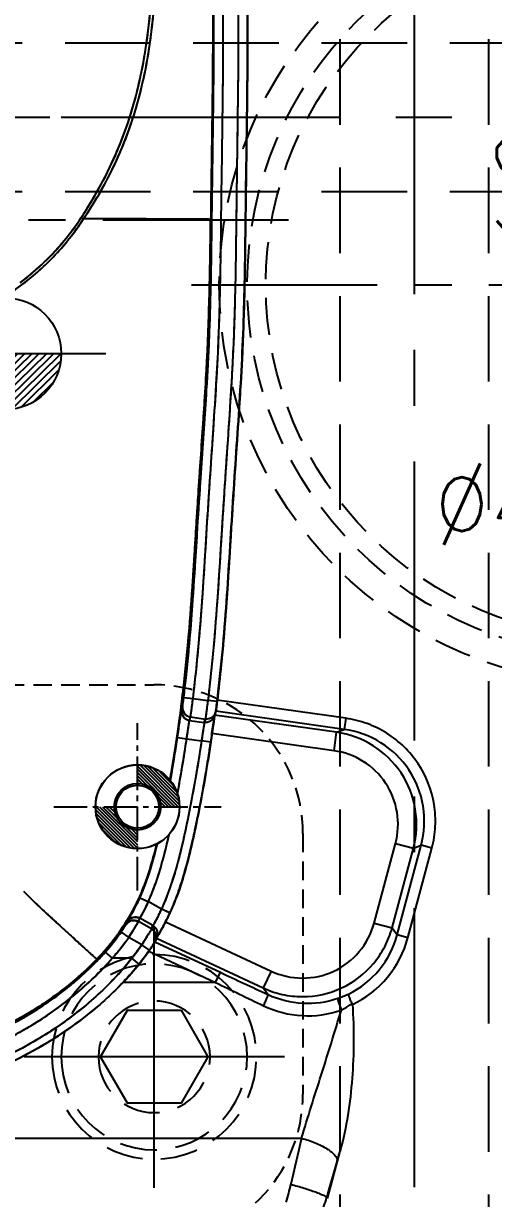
# Model space of a CAD drawing. Header units: millimetres. Extents: x 21466 to 22834, y -21631 to -20664.
# Drawn here: x 22174 to 22199.3, y -21059.6 to -20996.5 of the extents above; entities that cross this region are included whole.
import ezdxf

# ---------------------------------------------------------------- set-up
doc = ezdxf.new("R2010")
doc.units = ezdxf.units.MM
doc.header["$LTSCALE"] = 8
for name, pattern in [('CENTER', [2, 1.25, -0.25, 0.25, -0.25]), ('CENTER2', [1.125, 0.75, -0.125, 0.125, -0.125]), ('HIDDEN', [0.375, 0.25, -0.125]), ('HIDDEN2', [0.1875, 0.125, -0.0625])]:
    doc.linetypes.add(name, pattern=pattern)
for name, color, linetype in [('Cav-cor', 30, 'Continuous'), ('CL', 1, 'Continuous'), ('PIN', 5, 'Continuous'), ('PRODUCT', 1, 'Continuous'), ('SCREW', 52, 'HIDDEN'), ('SP', 3, 'Continuous'), ('WT', 4, 'Continuous')]:
    doc.layers.add(name, color=color, linetype=linetype)
doc.styles.get("Standard").update_dxf_attribs({"font": 'txt.shx', "width": 0.8, "bigfont": 'chineset.shx'})

# ---------------------------------------------------------------- blocks, each defined once
blk = doc.blocks.new('20160825.183103')
at = {"layer": 'SP', "linetype": 'CENTER'}
for p, q in [((0, -23), (0, 23)), ((-23, 0), (23, 0))]:
    blk.add_line(p, q, dxfattribs=at)
at = {"layer": 'SP', "linetype": 'HIDDEN'}
for radius in [21.5, 20, 19]:
    blk.add_circle((0, 0), radius, dxfattribs=at)
at = {"layer": 'SP'}
for s, p in [('S', (-7.275, 2.66)), ('P', (5.184, -8.523))]:
    blk.add_text(s, height=5.481, dxfattribs=at).set_placement(p)
at = {"layer": 'SP', "color": 6, "insert": (-1.7, -11.791), "char_height": 4.375, "attachment_point": 5}
blk.add_mtext('%%c40.00', dxfattribs=at)
blk = doc.blocks.new('20100512.182342')
at = {"linetype": 'HIDDEN'}
blk.add_circle((0, 0), 5.5, dxfattribs=at)
at = {"layer": 'SCREW', "linetype": 'CENTER', "ltscale": 5}
for p, q in [((0, -7.042), (0, 7.042)), ((-7, 0), (7, 0))]:
    blk.add_line(p, q, dxfattribs=at)
at = {"layer": 'SCREW', "linetype": 'Continuous'}
blk.add_lwpolyline([(-1.443, 2.5), (-2.887, 0), (-1.443, -2.5), (1.443, -2.5), (2.887, 0), (1.443, 2.5)], close=True, dxfattribs=at)
at = {"layer": 'SCREW'}
for radius in [5, 3]:
    blk.add_circle((0, 0), radius, dxfattribs=at)
blk = doc.blocks.new('20160901.090419')
at = {"layer": 'WT'}
h = blk.add_hatch(dxfattribs=at)
h.set_pattern_fill('ANSI37', color=183, scale=0.2, style=0)
h.paths.add_polyline_path([(-10, 0, -0.414214), (0, 10), (0, 7, 0.414214), (-7, 0)])
h.paths.add_polyline_path([(0, 7), (0, 10, -0.414214), (10, 0), (7, 0, 0.414214)])
h.paths.add_polyline_path([(-10, 0), (-7, 0, 0.414214), (0, -7), (0, -10, -0.414214)])
h.paths.add_polyline_path([(0, -7, 0.414214), (7, 0), (10, 0, -0.414214), (0, -10)])
at = {"layer": 'WT', "color": 183, "linetype": 'CENTER2'}
for p, q in [((0, 15.379), (0, -15.379)), ((15.379, 0), (-15.379, 0))]:
    blk.add_line(p, q, dxfattribs=at)
at = {"layer": 'WT', "color": 183, "linetype": 'HIDDEN'}
for p, q in [((-1, 5.916), (-1, -5.916)), ((-1, 5.916), (1, -5.916)), ((-1, -5.916), (1, 5.916)), ((1, 5.916), (1, -5.916))]:
    blk.add_line(p, q, dxfattribs=at)
for radius in [10, 7, 6]:
    blk.add_circle((0, 0), radius, dxfattribs=at)

msp = doc.modelspace()

# ---------------------------------------------------------------- hatches: boundary and pattern name
at = {"layer": 'PIN', "linetype": 'Continuous'}
h = msp.add_hatch(dxfattribs=at)
h.set_pattern_fill('ANSI31', color=133, scale=2.181818, angle=89.5, style=0)
h.set_pattern_definition([(44.5, (21948.97695, -21027.81166), (0.19115707, -0.19452285), [])])
h.paths.add_polyline_path([(22173.048, -21014.232), (22176.048, -21014.258, -0.414214), (22173.022, -21017.232)])
h.paths.add_polyline_path([(22173.074, -21011.232), (22173.048, -21014.232), (22170.048, -21014.206, -0.414214)])
h = msp.add_hatch(dxfattribs=at)
h.set_pattern_fill('ANSI31', color=41, angle=90, style=0)
h.set_pattern_definition([(135, (21945.43882, -21344.21779), (-0.088388348, -0.088388348), [])])
h.paths.add_polyline_path([(22180.148, -21037.339), (22180.148, -21036.339, -0.414214), (22182.398, -21038.589), (22181.398, -21038.589, 0.414214)])
h.paths.add_polyline_path([(22177.898, -21038.589), (22178.898, -21038.589, 0.414214), (22180.148, -21039.839), (22180.148, -21040.839, -0.414214)])

# ---------------------------------------------------------------- linework, layer by layer
at = {"linetype": 'HIDDEN2'}
msp.add_lwpolyline([(22129.048, -21054.032), (22129.048, -21040.032, -0.414214), (22137.048, -21032.032), (22181.048, -21032.032, -0.414214), (22189.048, -21040.032), (22189.048, -21054.032, -0.414214), (22181.048, -21062.032), (22137.048, -21062.032, -0.414214)], format="xyb", close=True, dxfattribs=at)
at = {"layer": 'Cav-cor', "color": 241}
for p, q in [((22182.636, -21032.708), (22183.135, -21032.768)), ((22183.135, -21032.768), (22183.932, -21032.877)), ((22183.94, -21032.808), (22183.932, -21032.877)), ((22184.431, -21032.938), (22183.932, -21032.877)), ((22184.436, -21032.891), (22184.431, -21032.938)), ((22184.44, -21032.864), (22184.436, -21032.891)), ((22191.353, -21033.835), (22184.439, -21032.864)), ((22183.001, -21033.763), (22183.798, -21033.872)), ((22190.858, -21034.587), (22184.298, -21033.665)), ((22184.307, -21033.634), (22184.333, -21033.546)), ((22184.335, -21033.539), (22184.342, -21033.519)), ((22184.342, -21033.519), (22184.36, -21033.458)), ((22191.27, -21034.429), (22184.36, -21033.458)), ((22184.361, -21033.451), (22184.364, -21033.439)), ((22182.945, -21033.947), (22183.742, -21034.056)), ((22184.154, -21034.653), (22184.206, -21034.288)), ((22191.353, -21033.835), (22191.27, -21034.429)), ((22182.297, -21034.865), (22182.794, -21034.939)), ((22182.794, -21034.939), (22183.59, -21035.048)), ((22190.719, -21035.576), (22184.154, -21034.653)), ((22190.719, -21035.576), (22190.858, -21034.587)), ((22190.858, -21034.587), (22191.27, -21034.429)), ((22184.087, -21035.122), (22183.59, -21035.048)), ((22192.877, -21044.846), (22194.026, -21040.557)), ((22194.026, -21040.557), (22194.988, -21040.815)), ((22194.115, -21045.472), (22195.406, -21040.655)), ((22194.988, -21040.815), (22195.406, -21040.655)), ((22195.983, -21040.81), (22195.406, -21040.655)), ((22193.839, -21045.104), (22194.988, -21040.815)), ((22194.693, -21045.627), (22195.983, -21040.81)), ((22180.272, -21043.483), (22180.73, -21043.69)), ((22181.433, -21044.086), (22180.73, -21043.69)), ((22181.877, -21044.289), (22181.433, -21044.086)), ((22180.901, -21045.156), (22180.199, -21044.761)), ((22180.975, -21044.98), (22180.274, -21044.585)), ((22181.655, -21044.776), (22187.33, -21047.422)), ((22192.877, -21044.846), (22193.839, -21045.104)), ((22193.839, -21045.104), (22194.115, -21045.472)), ((22179.264, -21045.326), (22179.673, -21045.617)), ((22180.378, -21046.013), (22179.673, -21045.617)), ((22180.768, -21045.381), (22180.743, -21045.423)), ((22181.086, -21045.849), (22181.122, -21045.765)), ((22181.122, -21045.765), (22181.157, -21045.68)), ((22181.169, -21045.651), (22186.908, -21048.328)), ((22194.693, -21045.627), (22194.115, -21045.472)), ((22178.413, -21046.398), (22178.791, -21046.73)), ((22180.789, -21046.301), (22180.378, -21046.013)), ((22180.752, -21046.354), (22184.351, -21048.032)), ((22181.086, -21045.849), (22184.604, -21047.489)), ((22179.84, -21046.73), (22178.791, -21046.73)), ((22180.232, -21047.044), (22179.84, -21046.73)), ((22184.351, -21048.032), (22184.604, -21047.489)), ((22187.33, -21047.422), (22186.908, -21048.328)), ((22184.351, -21048.032), (22179.369, -21048.032)), ((22186.908, -21048.328), (22187.177, -21048.685)), ((22131.126, -21056.409), (22188.97, -21056.409)), ((22190.366, -21059.649), (22191.049, -21057.101)), ((22190.895, -21057.613), (22191.049, -21057.101)), ((22190.366, -21059.649), (22190.323, -21059.593))]:
    msp.add_line(p, q, dxfattribs=at)
for radius in [2.261, 1.156]:
    msp.add_circle((22180.148, -21038.589), radius, dxfattribs=at)
for centre, radius, start, end in [((22157.518, -21029.66), 27.111, 352.23999, 353.05129), ((22146.931, -21028.321), 37.782, 352.97776, 353.09381), ((22097.969, -21022.391), 87.102, 353.09456, 353.27547), ((22097.653, -21022.355), 87.42, 353.09554, 353.2758), ((22183.013, -21033.449), 0.502, 172.64741, 262.24388), ((22098.518, -21007.827), 87.8, 343.07649, 343.20121), ((22183.069, -21033.265), 0.502, 172.77583, 262.24443), ((22098.223, -21008.258), 88.532, 343.13186, 343.25628), ((22097.836, -21007.998), 89.771, 343.12547, 343.24817), ((22105.406, -21023.455), 77.733, 349.82935, 351.55886), ((22104.678, -21023.336), 78.972, 349.38057, 351.55084), ((22101.596, -21022.889), 83.393, 351.56465, 351.88991), ((22103.774, -21023.215), 81.19, 351.07845, 351.36312), ((22102.751, -21023.059), 82.225, 351.36295, 351.56435), ((22105.277, -21023.453), 79.669, 350.31752, 351.07957), ((22106.926, -21023.733), 77.996, 349.97848, 350.31672), ((22109.815, -21024.246), 75.062, 349.09349, 349.98036), ((22108.442, -21023.976), 76.461, 348.66423, 349.08973), ((22117.571, -21025.845), 67.143, 347.82963, 348.69667), ((22134.735, -21029.525), 49.589, 347.3023, 347.80537), ((22153.89, -21033.977), 28.114, 345.32521, 346.41171), ((22160.387, -21035.678), 23.206, 343.89028, 345.12462), ((22164.427, -21036.854), 18.999, 341.56613, 343.91583), ((22167.357, -21037.825), 15.912, 339.50512, 341.54598), ((22169.619, -21038.687), 13.491, 336.83911, 338.13195), ((22168.842, -21038.376), 14.328, 338.13533, 339.48991), ((22176.274, -21041.972), 5.576, 334.00973, 337.71764), ((22170.937, -21039.275), 12.048, 332.83225, 335.37647), ((22170.207, -21038.938), 12.852, 335.36616, 336.84015), ((22179.952, -21045.198), 0.502, 60.60159, 146.911), ((22168.76, -21040.329), 11.711, 336.89823, 337.79457), ((22180.027, -21045.023), 0.502, 60.6035, 147.81323), ((22168.875, -21039.835), 12.349, 336.49354, 337.37977), ((22168.86, -21039.975), 13.108, 336.72032, 337.55557), ((22167.798, -21037.588), 15.612, 330.05091, 331.22372), ((22169.297, -21038.422), 13.896, 331.26483, 332.79032), ((22168.556, -21037.705), 13.645, 318.59414, 324.56247), ((22146.681, -21024.774), 39.831, 328.16812, 328.54202), ((22150.485, -21027.099), 35.373, 328.53978, 328.802), ((22168.847, -21040.615), 13.311, 337.65493, 337.77058), ((22189.311, -21044.193), 4.972, 296.10729, 345.08909), ((22189.307, -21044.187), 5.575, 295.46453, 345.03824), ((22168.724, -21037.827), 14.241, 321.30861, 323.03654), ((22169.16, -21038.155), 13.696, 323.03537, 324.98728), ((22168.925, -21037.983), 14.489, 321.33607, 324.70832), ((22143.519, -21022.81), 43.554, 327.80932, 328.16733), ((22169.12, -21038.125), 14.249, 323.0377, 324.63346), ((22169.347, -21038.287), 13.97, 324.6376, 324.99381), ((22167.635, -21037.161), 15.509, 317.17742, 321.90481), ((22168.409, -21037.576), 15.147, 320.45993, 321.35387), ((22168.724, -21037.827), 14.744, 321.3088, 323.03674), ((22167.943, -21037.185), 15.755, 316.48859, 321.26291), ((22167.8, -21037.064), 15.942, 316.52708, 320.43359), ((22750.932, -19832.802), 1340.221, 245.003485, 245.124775), ((22166.145, -21035.764), 17.552, 310.47925, 317.1383), ((22335.193, -20741.711), 341.447, 243.78289, 244.2631), ((22189.301, -21044.097), 5.056, 245.15591, 288.70009), ((22189.007, -21043.231), 5.97, 288.70647, 294.66682), ((22164.8, -21034.201), 19.614, 305.04052, 310.50367), ((22164.949, -21033.973), 20.153, 304.40883, 309.72634), ((22189.298, -21044.351), 5.476, 244.30945, 289.39297), ((22324.531, -21089.009), 139.426, 166.47826, 167.52221), ((22279.978, -21084.393), 93.021, 163.26818, 164.53767), ((22175.864, -21056.111), 12.838, 343.07011, 347.52518), ((22180.044, -21056.753), 10.664, 339.09501, 344.55393)]:
    msp.add_arc(centre, radius, start, end, dxfattribs=at)
for points, knots in [([(22174.31, -20954.732), (22175.238, -20955.4), (22176.546, -20956.527), (22178.066, -20958.239), (22179.077, -20959.629), (22179.936, -20961.119), (22180.614, -20962.699), (22181.112, -20964.344), (22181.488, -20966.017), (22181.792, -20967.706), (22182.067, -20969.398), (22182.332, -20971.092), (22182.679, -20973.35), (22182.988, -20975.613), (22183.237, -20977.88), (22183.459, -20980.151), (22183.68, -20982.999), (22183.9, -20986.424), (22184.076, -20989.851), (22184.182, -20993.282), (22184.205, -20996.714), (22184.178, -21000.146), (22184.13, -21003.578), (22184.095, -21005.866), (22184.083, -21007.01)], [0, 0, 0, 0, 0.062482, 0.093757, 0.125031, 0.1563, 0.187563, 0.218818, 0.250067, 0.281305, 0.312586, 0.343791, 0.375025, 0.437513, 0.468587, 0.499693, 0.562246, 0.624776, 0.687297, 0.749834, 0.812376, 0.874918, 0.937459, 1, 1, 1, 1]), ([(22177.124, -21006.907), (22177.876, -21005.771), (22178.872, -21003.956), (22179.814, -21001.366), (22180.341, -20999.336), (22180.702, -20997.25), (22180.916, -20995.124), (22180.991, -20992.974), (22180.93, -20990.091), (22180.612, -20986.488), (22179.985, -20982.189), (22179.12, -20977.925), (22178.314, -20975.134), (22177.843, -20973.762)], [0, 0, 0, 0, 0.119567, 0.180189, 0.241412, 0.30328, 0.365736, 0.428655, 0.491853, 0.618619, 0.745608, 0.872778, 1, 1, 1, 1]), ([(22177.245, -21006.99), (22177.624, -21006.423), (22178.344, -21005.258), (22179.254, -21003.405), (22179.977, -21001.451), (22180.511, -20999.415), (22180.877, -20997.32), (22181.091, -20995.184), (22181.165, -20993.023), (22181.117, -20990.851), (22180.97, -20988.679), (22180.674, -20985.786), (22180.148, -20982.183), (22179.278, -20977.899), (22178.47, -20975.093), (22177.998, -20973.714)], [0, 0, 0, 0, 0.059478, 0.119445, 0.179951, 0.241101, 0.302953, 0.365435, 0.428393, 0.491632, 0.555027, 0.618482, 0.745518, 0.872734, 1, 1, 1, 1]), ([(22182.636, -21032.708), (22182.75, -21031.775), (22182.945, -21029.91), (22183.163, -21027.104), (22183.335, -21024.291), (22183.513, -21021.47), (22183.705, -21018.648), (22183.895, -21015.837), (22184.034, -21013.034), (22184.113, -21010.228), (22184.145, -21007.409), (22184.181, -21004.578), (22184.223, -21001.747), (22184.265, -20997.992), (22184.27, -20993.319), (22184.126, -20989.59), (22184.027, -20987.731)], [0, 0, 0, 0, 0.062581, 0.124928, 0.187434, 0.250309, 0.313267, 0.375844, 0.438001, 0.500183, 0.562849, 0.625811, 0.688764, 0.751468, 0.875944, 1, 1, 1, 1]), ([(22183.135, -21032.768), (22183.249, -21031.835), (22183.445, -21029.965), (22183.663, -21027.153), (22183.836, -21024.338), (22184.012, -21021.524), (22184.205, -21018.71), (22184.394, -21015.896), (22184.536, -21013.08), (22184.614, -21010.26), (22184.648, -21007.44), (22184.682, -21004.62), (22184.725, -21001.801), (22184.768, -20998.041), (22184.773, -20993.34), (22184.628, -20989.582), (22184.529, -20987.704)], [0, 0, 0, 0, 0.062499, 0.124999, 0.1875, 0.25, 0.312501, 0.375002, 0.437502, 0.500002, 0.562503, 0.625003, 0.687504, 0.750005, 0.875004, 1, 1, 1, 1]), ([(22185.358, -20988.162), (22185.405, -20989.092), (22185.486, -20990.953), (22185.579, -20994.677), (22185.569, -20998.403), (22185.523, -21002.128), (22185.484, -21004.922), (22185.448, -21007.715), (22185.414, -21010.509), (22185.332, -21013.302), (22185.187, -21016.093), (22185, -21018.88), (22184.808, -21021.668), (22184.634, -21024.456), (22184.462, -21027.245), (22184.247, -21030.031), (22184.052, -21031.884), (22183.94, -21032.808)], [0, 0, 0, 0, 0.062501, 0.125001, 0.25, 0.3125, 0.375, 0.4375, 0.5, 0.562501, 0.625001, 0.687502, 0.750001, 0.812501, 0.875002, 0.937501, 1, 1, 1, 1]), ([(22184.472, -21032.591), (22184.577, -21031.701), (22184.76, -21029.918), (22184.965, -21027.238), (22185.131, -21024.556), (22185.297, -21021.873), (22185.481, -21019.192), (22185.664, -21016.511), (22185.811, -21013.827), (22185.902, -21011.141), (22185.944, -21008.453), (22185.973, -21005.766), (22186.013, -21003.079), (22186.06, -20999.495), (22186.085, -20995.912), (22186.029, -20992.329), (22185.967, -20990.538), (22185.929, -20989.643)], [0, 0, 0, 0, 0.062499, 0.124999, 0.187499, 0.249999, 0.312499, 0.374999, 0.437499, 0.5, 0.5625, 0.625, 0.6875, 0.75, 0.874999, 0.9375, 1, 1, 1, 1]), ([(22185.93, -20989.643), (22186.006, -20991.433), (22186.093, -20995.016), (22186.06, -20999.495), (22186.013, -21003.079), (22185.974, -21005.766), (22185.943, -21008.453), (22185.902, -21011.141), (22185.812, -21013.827), (22185.664, -21016.511), (22185.482, -21019.192), (22185.298, -21021.873), (22185.131, -21024.556), (22184.966, -21027.238), (22184.76, -21029.918), (22184.577, -21031.701), (22184.472, -21032.591)], [0, 0, 0, 0, 0.124997, 0.249997, 0.312497, 0.374997, 0.437498, 0.499998, 0.562499, 0.624999, 0.6875, 0.75, 0.8125, 0.875001, 0.9375, 1, 1, 1, 1]), ([(22172.013, -21011.719), (22172.547, -21011.444), (22173.576, -21010.829), (22174.976, -21009.714), (22176.209, -21008.43), (22176.918, -21007.481), (22177.245, -21006.989)], [0, 0, 0, 0, 0.252832, 0.50282, 0.751413, 1, 1, 1, 1]), ([(22173.828, -21010.426), (22174.476, -21009.944), (22175.68, -21008.856), (22176.679, -21007.579), (22177.124, -21006.907)], [0, 0, 0, 0, 0.500456, 1, 1, 1, 1]), ([(22177.245, -21006.989), (22177.237, -21006.981), (22177.2, -21006.947), (22177.158, -21006.918), (22177.124, -21006.9)], [0, 0, 0, 0, 0.236418, 1, 1, 1, 1]), ([(22184.083, -21007.01), (22184.076, -21007.011), (22184.054, -21007.011), (22183.984, -21007.011), (22183.846, -21007.007), (22183.629, -21007.003), (22183.352, -21006.999), (22183.024, -21006.998), (22182.511, -21007.001), (22181.805, -21007.01), (22180.886, -21006.996), (22179.846, -21006.98), (22178.622, -21006.98), (22177.734, -21006.986), (22177.245, -21006.989)], [0, 0, 0, 0, 0.003029, 0.009367, 0.031089, 0.063384, 0.104467, 0.152754, 0.207189, 0.32944, 0.462647, 0.610466, 0.785559, 1, 1, 1, 1]), ([(22181.895, -21037.153), (22182.324, -21034.767), (22182.961, -21029.819), (22183.294, -21023.562), (22183.649, -21018.463), (22183.904, -21014.645), (22184.033, -21010.83), (22184.067, -21008.285), (22184.083, -21007.01)], [0, 0, 0, 0, 0.240517, 0.49396, 0.621416, 0.747592, 0.873448, 1, 1, 1, 1]), ([(22182.571, -21033.202), (22182.575, -21033.188), (22182.579, -21033.136), (22182.596, -21033.033), (22182.614, -21032.883), (22182.629, -21032.769), (22182.636, -21032.708)], [0, 0, 0, 0, 0.090247, 0.309784, 0.628166, 1, 1, 1, 1]), ([(22183.001, -21033.763), (22183.008, -21033.733), (22183.019, -21033.63), (22183.05, -21033.422), (22183.089, -21033.12), (22183.119, -21032.892), (22183.135, -21032.768)], [0, 0, 0, 0, 0.090626, 0.310781, 0.629069, 1, 1, 1, 1]), ([(22183.932, -21032.877), (22183.916, -21033), (22183.886, -21033.229), (22183.847, -21033.531), (22183.816, -21033.739), (22183.804, -21033.842), (22183.798, -21033.872)], [0, 0, 0, 0, 0.370996, 0.689295, 0.909406, 1, 1, 1, 1]), ([(22182.297, -21034.865), (22182.324, -21034.682), (22182.374, -21034.341), (22182.431, -21033.939), (22182.47, -21033.674), (22182.49, -21033.534), (22182.505, -21033.443), (22182.511, -21033.398), (22182.515, -21033.385)], [0, 0, 0, 0, 0.372039, 0.690271, 0.814682, 0.909746, 0.972225, 1, 1, 1, 1]), ([(22184.206, -21034.288), (22184.224, -21034.159), (22184.253, -21033.959), (22184.281, -21033.759), (22184.293, -21033.688)], [0, 0, 0, 0, 0.644456, 1, 1, 1, 1]), ([(22184.293, -21033.688), (22184.294, -21033.685), (22184.295, -21033.677), (22184.296, -21033.67), (22184.298, -21033.665)], [0, 0, 0, 0, 0.364815, 1, 1, 1, 1]), ([(22184.364, -21033.439), (22184.365, -21033.433), (22184.371, -21033.393), (22184.376, -21033.353), (22184.381, -21033.32)], [0, 0, 0, 0, 0.167865, 1, 1, 1, 1]), ([(22182.794, -21034.939), (22182.813, -21034.817), (22182.847, -21034.589), (22182.887, -21034.319), (22182.913, -21034.141), (22182.927, -21034.047), (22182.938, -21033.986), (22182.942, -21033.956), (22182.945, -21033.947)], [0, 0, 0, 0, 0.371068, 0.689185, 0.813857, 0.909276, 0.972055, 1, 1, 1, 1]), ([(22183.742, -21034.056), (22183.739, -21034.065), (22183.735, -21034.095), (22183.723, -21034.156), (22183.71, -21034.25), (22183.683, -21034.428), (22183.644, -21034.698), (22183.609, -21034.926), (22183.59, -21035.048)], [0, 0, 0, 0, 0.027989, 0.090879, 0.186408, 0.311131, 0.629285, 1, 1, 1, 1]), ([(22195.983, -21040.81), (22196.085, -21040.429), (22196.209, -21039.645), (22196.122, -21038.068), (22195.385, -21036.183), (22193.933, -21034.775), (22192.514, -21034.083), (22191.743, -21033.89), (22191.353, -21033.835)], [0, 0, 0, 0, 0.12534, 0.250714, 0.499991, 0.749281, 0.874658, 1, 1, 1, 1]), ([(22194.988, -21040.815), (22195.168, -21040.14), (22195.242, -21038.696), (22194.451, -21036.688), (22192.908, -21035.18), (22191.549, -21034.685), (22190.858, -21034.587)], [0, 0, 0, 0, 0.249959, 0.499995, 0.750039, 1, 1, 1, 1]), ([(22195.406, -21040.655), (22195.587, -21039.98), (22195.663, -21038.533), (22194.871, -21036.524), (22193.323, -21035.018), (22191.962, -21034.526), (22191.27, -21034.429)], [0, 0, 0, 0, 0.25001, 0.499984, 0.749968, 1, 1, 1, 1]), ([(22183.59, -21035.048), (22183.362, -21036.584), (22182.956, -21038.879), (22182.264, -21041.906), (22181.757, -21043.381), (22181.433, -21044.086)], [0, 0, 0, 0, 0.500066, 0.750106, 1, 1, 1, 1]), ([(22194.026, -21040.557), (22194.171, -21040.017), (22194.23, -21038.861), (22193.597, -21037.254), (22192.361, -21036.048), (22191.272, -21035.654), (22190.719, -21035.576)], [0, 0, 0, 0, 0.249954, 0.499972, 0.750012, 1, 1, 1, 1]), ([(22180.73, -21043.69), (22180.86, -21043.402), (22181.331, -21042.229), (22181.644, -21041), (22181.851, -21040.076)], [0, 0, 0, 0, 0.250103, 1, 1, 1, 1]), ([(22177.96, -21046.777), (22178.368, -21046.35), (22179.122, -21045.459), (22180.055, -21043.979), (22180.727, -21042.342), (22181.04, -21041.194), (22181.185, -21040.599)], [0, 0, 0, 0, 0.251151, 0.494719, 0.739998, 1, 1, 1, 1]), ([(22180.272, -21043.483), (22180.356, -21043.299), (22180.68, -21042.523), (22180.925, -21041.716), (22181.087, -21041.099)], [0, 0, 0, 0, 0.241199, 1, 1, 1, 1]), ([(22174.015, -21043.134), (22174.343, -21043.462), (22174.951, -21044.063), (22175.821, -21044.844), (22176.519, -21045.477), (22177.048, -21045.971), (22177.44, -21046.323), (22177.705, -21046.561), (22177.868, -21046.697), (22177.939, -21046.761), (22177.96, -21046.777)], [0, 0, 0, 0, 0.259274, 0.477338, 0.652617, 0.785965, 0.88183, 0.946723, 0.985229, 1, 1, 1, 1]), ([(22179.602, -21044.755), (22179.607, -21044.743), (22179.629, -21044.707), (22179.672, -21044.632), (22179.739, -21044.519), (22179.866, -21044.296), (22180.052, -21043.95), (22180.197, -21043.649), (22180.272, -21043.483)], [0, 0, 0, 0, 0.026863, 0.087421, 0.180173, 0.302634, 0.621294, 1, 1, 1, 1]), ([(22180.274, -21044.585), (22180.277, -21044.576), (22180.294, -21044.551), (22180.325, -21044.497), (22180.374, -21044.416), (22180.463, -21044.259), (22180.59, -21044.017), (22180.684, -21043.806), (22180.73, -21043.69)], [0, 0, 0, 0, 0.027809, 0.090509, 0.185867, 0.310458, 0.628677, 1, 1, 1, 1]), ([(22181.286, -21044.415), (22181.231, -21044.527), (22181.137, -21044.704), (22181.035, -21044.876), (22180.996, -21044.942)], [0, 0, 0, 0, 0.622519, 1, 1, 1, 1]), ([(22179.264, -21045.326), (22179.299, -21045.276), (22179.362, -21045.184), (22179.445, -21045.063), (22179.497, -21044.977), (22179.526, -21044.937), (22179.532, -21044.924)], [0, 0, 0, 0, 0.376991, 0.69602, 0.912229, 1, 1, 1, 1]), ([(22179.673, -21045.617), (22179.74, -21045.512), (22179.862, -21045.316), (22180.023, -21045.058), (22180.13, -21044.876), (22180.185, -21044.788), (22180.199, -21044.761)], [0, 0, 0, 0, 0.370705, 0.688977, 0.909294, 1, 1, 1, 1]), ([(22180.996, -21044.942), (22180.994, -21044.946), (22180.987, -21044.959), (22180.978, -21044.971), (22180.975, -21044.98)], [0, 0, 0, 0, 0.379934, 1, 1, 1, 1]), ([(22186.908, -21048.328), (22187.236, -21048.48), (22187.929, -21048.715), (22189.373, -21048.875), (22191.194, -21048.479), (22192.672, -21047.342), (22193.479, -21046.134), (22193.745, -21045.453), (22193.839, -21045.104)], [0, 0, 0, 0, 0.125331, 0.250701, 0.500011, 0.749309, 0.874674, 1, 1, 1, 1]), ([(22187.33, -21047.422), (22187.852, -21047.666), (22189.019, -21047.929), (22190.76, -21047.546), (22192.177, -21046.464), (22192.728, -21045.402), (22192.877, -21044.846)], [0, 0, 0, 0, 0.249995, 0.500041, 0.75006, 1, 1, 1, 1]), ([(22178.413, -21046.398), (22178.49, -21046.311), (22178.787, -21045.965), (22179.066, -21045.604), (22179.264, -21045.326)], [0, 0, 0, 0, 0.252829, 1, 1, 1, 1]), ([(22180.901, -21045.156), (22180.89, -21045.179), (22180.843, -21045.253), (22180.8, -21045.328), (22180.768, -21045.381)], [0, 0, 0, 0, 0.292295, 1, 1, 1, 1]), ([(22181.169, -21045.651), (22181.173, -21045.643), (22181.189, -21045.617), (22181.219, -21045.563), (22181.268, -21045.481), (22181.304, -21045.418), (22181.325, -21045.381)], [0, 0, 0, 0, 0.089653, 0.291756, 0.599282, 1, 1, 1, 1]), ([(22168.826, -21052.043), (22169.734, -21051.805), (22171.523, -21051.214), (22174.063, -21049.977), (22176.406, -21048.393), (22177.791, -21047.104), (22178.413, -21046.398)], [0, 0, 0, 0, 0.249904, 0.499605, 0.749561, 1, 1, 1, 1]), ([(22180.752, -21046.354), (22180.777, -21046.318), (22180.866, -21046.19), (22180.953, -21046.061), (22181.014, -21045.966)], [0, 0, 0, 0, 0.281681, 1, 1, 1, 1]), ([(22181.014, -21045.966), (22181.021, -21045.955), (22181.042, -21045.922), (22181.064, -21045.888), (22181.078, -21045.865)], [0, 0, 0, 0, 0.32948, 1, 1, 1, 1]), ([(22181.078, -21045.865), (22181.079, -21045.863), (22181.082, -21045.858), (22181.085, -21045.852), (22181.086, -21045.849)], [0, 0, 0, 0, 0.372245, 1, 1, 1, 1]), ([(22160.048, -21053.72), (22160.909, -21053.72), (22162.631, -21053.621), (22164.776, -21053.426), (22166.482, -21053.195), (22168.174, -21052.884), (22170.253, -21052.325), (22172.648, -21051.364), (22174.909, -21050.117), (22176.992, -21048.588), (22178.229, -21047.382), (22178.791, -21046.73)], [0, 0, 0, 0, 0.125257, 0.250468, 0.313053, 0.375605, 0.500516, 0.625263, 0.749991, 0.874886, 1, 1, 1, 1]), ([(22177.96, -21046.777), (22177.358, -21047.407), (22174.701, -21049.753), (22171.381, -21051.294), (22168.806, -21051.973)], [0, 0, 0, 0, 0.246467, 1, 1, 1, 1]), ([(22186.923, -21049.286), (22186.957, -21049.214), (22187.005, -21049.109), (22187.066, -21048.973), (22187.104, -21048.884), (22187.135, -21048.809), (22187.159, -21048.75), (22187.17, -21048.712), (22187.178, -21048.692), (22187.177, -21048.685)], [0, 0, 0, 0, 0.363796, 0.53302, 0.683498, 0.809783, 0.906746, 0.970883, 1, 1, 1, 1]), ([(22191.116, -21049.516), (22191.091, -21049.443), (22191.044, -21049.304), (22190.991, -21049.138), (22190.956, -21049.024), (22190.938, -21048.961), (22190.927, -21048.917), (22190.922, -21048.894), (22190.922, -21048.886)], [0, 0, 0, 0, 0.352623, 0.666953, 0.79379, 0.893782, 0.963378, 1, 1, 1, 1]), ([(22191.693, -21049.175), (22191.664, -21049.115), (22191.614, -21049.001), (22191.559, -21048.865), (22191.527, -21048.772), (22191.511, -21048.72), (22191.504, -21048.683), (22191.501, -21048.662), (22191.503, -21048.655)], [0, 0, 0, 0, 0.360735, 0.669687, 0.792664, 0.890024, 0.95947, 1, 1, 1, 1]), ([(22188.97, -21056.409), (22189.143, -21055.846), (22189.488, -21054.713), (22190.034, -21053.007), (22190.58, -21051.273), (22190.934, -21050.104), (22191.116, -21049.516)], [0, 0, 0, 0, 0.244631, 0.49227, 0.744473, 1, 1, 1, 1]), ([(22191.704, -21049.221), (22191.756, -21049.88), (22191.797, -21051.205), (22191.689, -21053.848), (22191.391, -21055.824), (22191.049, -21057.101)], [0, 0, 0, 0, 0.250104, 0.500306, 1, 1, 1, 1]), ([(22191.116, -21049.516), (22191.166, -21049.491), (22191.364, -21049.386), (22191.554, -21049.269), (22191.693, -21049.175)], [0, 0, 0, 0, 0.251603, 1, 1, 1, 1]), ([(22176.061, -21050.26), (22174.917, -21051.063), (22173.07, -21052.098), (22170.454, -21053.1), (22168.427, -21053.671), (22166.355, -21054.06), (22164.26, -21054.301), (22162.157, -21054.474), (22160.751, -21054.54), (22160.048, -21054.54)], [0, 0, 0, 0, 0.249213, 0.373985, 0.498928, 0.624053, 0.749321, 0.874639, 1, 1, 1, 1]), ([(22160.048, -21054.867), (22161.475, -21054.867), (22163.615, -21054.714), (22166.448, -21054.377), (22168.555, -21054.001), (22170.618, -21053.436), (22173.28, -21052.433), (22175.166, -21051.403), (22176.337, -21050.6)], [0, 0, 0, 0, 0.250509, 0.375867, 0.500926, 0.62584, 0.750735, 1, 1, 1, 1]), ([(22188.97, -21056.409), (22189.222, -21056.476), (22189.691, -21056.633), (22190.226, -21056.893), (22190.566, -21057.128), (22190.746, -21057.292), (22190.862, -21057.45), (22190.896, -21057.563), (22190.895, -21057.613)], [0, 0, 0, 0, 0.330991, 0.628511, 0.752569, 0.855805, 0.937215, 1, 1, 1, 1]), ([(22188.399, -21058.884), (22188.637, -21058.949), (22188.983, -21059.05), (22189.422, -21059.193), (22189.705, -21059.292), (22189.943, -21059.383), (22190.126, -21059.463), (22190.242, -21059.523), (22190.3, -21059.565), (22190.319, -21059.584), (22190.323, -21059.593)], [0, 0, 0, 0, 0.35913, 0.524261, 0.671744, 0.796577, 0.894671, 0.962722, 0.985109, 1, 1, 1, 1])]:
    msp.add_open_spline(points, degree=3, knots=knots, dxfattribs=at)
for points in [[(22184.171, -21033.773), (22184.119, -21033.813), (22184.058, -21033.843), (22183.994, -21033.86)], [(22183.938, -21034.044), (22183.875, -21034.061), (22183.807, -21034.065), (22183.742, -21034.056)], [(22183.994, -21033.86), (22183.931, -21033.877), (22183.863, -21033.881), (22183.798, -21033.872)], [(22184.115, -21033.958), (22184.063, -21033.997), (22184.002, -21034.027), (22183.938, -21034.044)], [(22182.816, -21041.636), (22182.922, -21041.234), (22183.019, -21040.83), (22183.111, -21040.425)], [(22181.128, -21045.112), (22181.087, -21045.059), (22181.034, -21045.013), (22180.975, -21044.98)], [(22181.216, -21045.293), (22181.199, -21045.228), (22181.169, -21045.165), (22181.128, -21045.112)], [(22181.055, -21045.289), (22181.013, -21045.236), (22180.96, -21045.189), (22180.901, -21045.156)], [(22181.143, -21045.473), (22181.126, -21045.407), (22181.096, -21045.343), (22181.055, -21045.289)], [(22181.151, -21045.676), (22181.162, -21045.609), (22181.159, -21045.539), (22181.143, -21045.473)], [(22181.226, -21045.494), (22181.236, -21045.428), (22181.233, -21045.358), (22181.216, -21045.293)], [(22177.829, -21049.473), (22178.369, -21049.023), (22178.886, -21048.543), (22179.368, -21048.032)], [(22191.693, -21049.175), (22191.699, -21049.189), (22191.702, -21049.205), (22191.704, -21049.22)]]:
    msp.add_open_spline(points, degree=3, dxfattribs=at)
at = {"layer": 'CL', "color": 6, "linetype": 'CENTER'}
msp.add_line((22130.277, -21007.032), (22189.819, -21007.032), dxfattribs=at)
at = {"layer": 'PIN', "color": 133, "linetype": 'CENTER2'}
msp.add_line((22178.448, -21014.232), (22167.648, -21014.232), dxfattribs=at)
at = {"layer": 'PIN', "color": 41, "linetype": 'CENTER2', "ltscale": 0.3}
for p, q in [((22180.148, -21043.089), (22180.148, -21034.089)), ((22175.648, -21038.589), (22184.648, -21038.589))]:
    msp.add_line(p, q, dxfattribs=at)
at = {"layer": 'PIN', "color": 133, "linetype": 'Continuous'}
msp.add_circle((22173.048, -21014.232), 3, dxfattribs=at)
at = {"layer": 'PIN', "color": 41}
for radius in [2.25, 1.25]:
    msp.add_circle((22180.148, -21038.589), radius, dxfattribs=at)
at = {"layer": 'PRODUCT'}
for p, q in [((22182.636, -21032.708), (22183.135, -21032.768)), ((22183.135, -21032.768), (22183.932, -21032.877)), ((22184.431, -21032.938), (22183.932, -21032.877)), ((22183.001, -21033.763), (22183.798, -21033.872)), ((22184.347, -21033.519), (22184.347, -21033.52)), ((22182.945, -21033.947), (22183.742, -21034.056)), ((22182.297, -21034.865), (22182.794, -21034.939)), ((22182.794, -21034.939), (22183.59, -21035.048)), ((22184.087, -21035.122), (22183.59, -21035.048)), ((22180.272, -21043.483), (22180.73, -21043.69)), ((22181.433, -21044.086), (22180.73, -21043.69)), ((22181.89, -21044.295), (22181.433, -21044.086)), ((22180.901, -21045.156), (22180.199, -21044.761)), ((22180.975, -21044.98), (22180.274, -21044.585)), ((22179.264, -21045.326), (22179.673, -21045.617)), ((22180.378, -21046.013), (22179.673, -21045.617)), ((22178.413, -21046.398), (22178.791, -21046.73)), ((22180.789, -21046.301), (22180.378, -21046.013)), ((22181.117, -21045.792), (22181.117, -21045.792)), ((22179.84, -21046.73), (22178.791, -21046.73)), ((22180.232, -21047.044), (22179.84, -21046.73))]:
    msp.add_line(p, q, dxfattribs=at)
for radius in [2.261, 1.156]:
    msp.add_circle((22180.148, -21038.589), radius, dxfattribs=at)
for points, start_tangent, end_tangent in [([(22160.048, -20949.136), (22161.829, -20949.135), (22163.474, -20949.171), (22164.975, -20949.275), (22166.433, -20949.471), (22167.975, -20949.79), (22169.667, -20950.28), (22171.502, -20950.989), (22173.463, -20951.976), (22175.537, -20953.321), (22177.61, -20955.049), (22179.381, -20956.947), (22180.729, -20958.809), (22181.719, -20960.599), (22182.408, -20962.273), (22182.879, -20963.813), (22183.227, -20965.277), (22183.517, -20966.758), (22183.786, -20968.349), (22184.068, -20970.113), (22184.372, -20972.074), (22184.681, -20974.23), (22184.977, -20976.613), (22185.25, -20979.283), (22185.493, -20982.26), (22185.714, -20985.545), (22185.908, -20989.16), (22186.04, -20993.168), (22186.069, -20997.551), (22186.028, -21001.942), (22185.973, -21005.896), (22185.928, -21009.405), (22185.843, -21012.838), (22185.664, -21016.42), (22185.425, -21020.006), (22185.211, -21023.284), (22185.032, -21026.14), (22184.853, -21028.68), (22184.652, -21030.942), (22184.431, -21032.938)], (1, -0.000012), (-0.12108, -0.992643)), ([(22160.048, -20949.638), (22161.826, -20949.638), (22163.453, -20949.673), (22164.925, -20949.775), (22166.349, -20949.966), (22167.855, -20950.278), (22169.508, -20950.756), (22171.3, -20951.449), (22173.215, -20952.413), (22175.241, -20953.726), (22177.265, -20955.414), (22178.993, -20957.266), (22180.305, -20959.078), (22181.265, -20960.815), (22181.933, -20962.439), (22182.393, -20963.942), (22182.736, -20965.382), (22183.022, -20966.847), (22183.29, -20968.429), (22183.572, -20970.191), (22183.875, -20972.149), (22184.183, -20974.297), (22184.478, -20976.67), (22184.749, -20979.328), (22184.992, -20982.297), (22185.212, -20985.575), (22185.407, -20989.182), (22185.537, -20993.178), (22185.567, -20997.549), (22185.525, -21001.935), (22185.472, -21005.889), (22185.426, -21009.397), (22185.34, -21012.82), (22185.162, -21016.389), (22184.925, -21019.972), (22184.709, -21023.253), (22184.531, -21026.108), (22184.352, -21028.64), (22184.152, -21030.892), (22183.932, -21032.877)], (1, -0.00003), (-0.121079, -0.992643)), ([(22183.135, -21032.768), (22183.319, -21031.135), (22183.488, -21029.335), (22183.642, -21027.352), (22183.788, -21025.123), (22183.941, -21022.658), (22184.112, -21020.075), (22184.279, -21017.594), (22184.421, -21015.293), (22184.526, -21013.049), (22184.596, -21010.761), (22184.637, -21008.341), (22184.669, -21005.712), (22184.71, -21002.808), (22184.748, -20999.623), (22184.764, -20996.238), (22184.728, -20992.949), (22184.636, -20989.974), (22184.511, -20987.367), (22184.374, -20985.044), (22184.225, -20982.83), (22184.053, -20980.603), (22183.847, -20978.338), (22183.597, -20976.06), (22183.331, -20974.001), (22183.072, -20972.219), (22182.817, -20970.566), (22182.546, -20968.859), (22182.229, -20966.986), (22181.806, -20964.907), (22181.133, -20962.587), (22179.977, -20960.092), (22178.154, -20957.515), (22175.979, -20955.337), (22173.796, -20953.707), (22171.706, -20952.524)], (0.120829, 0.992673), (-0.898157, 0.439675)), ([(22182.636, -21032.708), (22182.757, -21031.664), (22183.129, -21027.482), (22183.398, -21023.282), (22183.677, -21019.055), (22183.941, -21014.857), (22184.096, -21010.68), (22184.157, -21006.463), (22184.215, -21002.226), (22184.258, -20998.01), (22184.242, -20993.824), (22184.12, -20989.657), (22183.897, -20985.475), (22183.604, -20981.284), (22183.212, -20977.104), (22182.668, -20972.914), (22182.346, -20970.807), (22182.01, -20968.698), (22181.234, -20964.682), (22180.69, -20962.843), (22179.959, -20961.117), (22177.84, -20957.923), (22174.985, -20955.172), (22171.706, -20953.085)], (0.120864, 0.992669), (-0.89253, 0.450989)), ([(22174.307, -20954.729), (22174.466, -20954.845), (22175.205, -20955.416), (22175.966, -20956.067), (22176.734, -20956.796), (22177.491, -20957.601), (22178.22, -20958.479), (22178.902, -20959.42), (22179.524, -20960.421), (22180.08, -20961.495), (22180.552, -20962.623), (22180.955, -20963.853), (22181.31, -20965.244), (22181.611, -20966.714), (22181.87, -20968.197), (22182.112, -20969.69), (22182.334, -20971.111), (22182.54, -20972.458), (22182.726, -20973.729), (22182.887, -20974.913), (22183.028, -20976.038), (22183.153, -20977.125), (22183.263, -20978.167), (22183.361, -20979.166), (22183.446, -20980.111), (22183.521, -20981.009), (22183.588, -20981.855), (22183.648, -20982.664), (22183.703, -20983.437), (22183.753, -20984.183), (22183.801, -20984.915), (22183.845, -20985.632), (22183.888, -20986.352), (22183.929, -20987.071), (22183.968, -20987.793), (22184.004, -20988.518), (22184.038, -20989.244), (22184.069, -20989.97), (22184.097, -20990.696), (22184.121, -20991.418), (22184.142, -20992.139), (22184.16, -20992.856), (22184.173, -20993.568), (22184.184, -20994.284), (22184.191, -20995.004), (22184.195, -20995.732), (22184.197, -20996.473), (22184.196, -20997.227), (22184.192, -20997.991), (22184.187, -20998.767), (22184.181, -20999.552), (22184.172, -21000.345), (22184.163, -21001.146), (22184.152, -21001.955), (22184.141, -21002.772), (22184.129, -21003.598), (22184.117, -21004.433), (22184.105, -21005.279), (22184.094, -21006.139), (22184.083, -21007.01)], (0.811376, -0.584525), (-0.010615, -0.999944)), ([(22177.124, -21006.907), (22177.85, -21005.738), (22178.583, -21004.375), (22179.293, -21002.757), (22179.936, -21000.841), (22180.463, -20998.575), (22180.832, -20995.882), (22180.972, -20992.728), (22180.826, -20989.11), (22180.422, -20985.304), (22179.871, -20981.775), (22179.248, -20978.72), (22178.568, -20976.072), (22177.843, -20973.762)], (0.551729, 0.834024), (-0.32489, 0.945752)), ([(22177.245, -21006.99), (22177.983, -21005.821), (22178.728, -21004.455), (22179.452, -21002.831), (22180.107, -21000.9), (22180.644, -20998.606), (22181.014, -20995.873), (22181.146, -20992.688), (22180.989, -20989.055), (22180.577, -20985.23), (22180.018, -20981.68), (22179.389, -20978.617), (22178.704, -20975.964), (22177.977, -20973.654)], (0.556162, 0.831074), (-0.325365, 0.945589)), ([(22172.013, -21011.719), (22173.847, -21010.586), (22175.615, -21009.035), (22177.245, -21006.989)], (0.888477, 0.458921), (0.554106, 0.832446)), ([(22173.828, -21010.426), (22174.982, -21009.46), (22176.086, -21008.293), (22177.124, -21006.907)], (0.802171, 0.597095), (0.551847, 0.833945)), ([(22177.245, -21006.989), (22177.209, -21006.957), (22177.168, -21006.927), (22177.124, -21006.9)], (-0.698861, 0.715258), (-0.879588, 0.475736)), ([(22184.083, -21007.01), (22184.063, -21007.011), (22184.022, -21007.011), (22183.962, -21007.01), (22183.883, -21007.008), (22183.787, -21007.006), (22183.675, -21007.004), (22183.411, -21007), (22183.26, -21006.999), (22183.099, -21006.999), (22182.747, -21007), (22182.361, -21007.003), (22181.951, -21007.006), (22181.525, -21007.004), (22181.083, -21006.999), (22180.131, -21006.985), (22179.025, -21006.981), (22177.681, -21006.986), (22177.245, -21006.989)], (-0.989165, -0.146811), (-0.999976, -0.006995)), ([(22181.895, -21037.153), (22181.946, -21036.867), (22182.533, -21032.939), (22182.843, -21030.087), (22183.078, -21027.16), (22183.27, -21024.179), (22183.462, -21021.184), (22183.704, -21017.624), (22183.91, -21014.094), (22184.083, -21007.01)], (0.177008, 0.984209), (0.012356, 0.999924)), ([(22182.571, -21033.202), (22182.574, -21033.181), (22182.582, -21033.126), (22182.594, -21033.041), (22182.608, -21032.934), (22182.623, -21032.819), (22182.636, -21032.708)], (0.289191, 0.957271), (0.120866, 0.992669)), ([(22183.001, -21033.763), (22183.008, -21033.72), (22183.023, -21033.61), (22183.047, -21033.439), (22183.076, -21033.224), (22183.106, -21032.992), (22183.135, -21032.768)], (0.212999, 0.977053), (0.128133, 0.991757)), ([(22183.932, -21032.877), (22183.901, -21033.11), (22183.87, -21033.348), (22183.841, -21033.563), (22183.818, -21033.729), (22183.804, -21033.832), (22183.798, -21033.872)], (-0.128245, -0.991742), (-0.213056, -0.97704)), ([(22184.431, -21032.938), (22184.423, -21032.996), (22184.413, -21033.081), (22184.403, -21033.16), (22184.394, -21033.23), (22184.386, -21033.291), (22184.379, -21033.342), (22184.373, -21033.383), (22184.368, -21033.415), (22184.364, -21033.44), (22184.36, -21033.463), (22184.353, -21033.495), (22184.347, -21033.519)], (-0.121083, -0.992642), (-0.287774, -0.957698)), ([(22182.297, -21034.865), (22182.362, -21034.42), (22182.42, -21034.019), (22182.467, -21033.696), (22182.499, -21033.477), (22182.515, -21033.385)], (0.146742, 0.989175), (0.290251, 0.956951)), ([(22182.515, -21033.385), (22182.549, -21033.642), (22182.707, -21033.847), (22182.945, -21033.947)], (-0.128418, -0.99172), (0.990733, -0.135826)), ([(22182.515, -21033.385), (22182.534, -21033.324), (22182.552, -21033.263), (22182.571, -21033.202)], (0.291096, 0.956694), (0.289013, 0.957325)), ([(22182.571, -21033.202), (22182.605, -21033.458), (22182.762, -21033.663), (22183.001, -21033.763)], (-0.126198, -0.992005), (0.990734, -0.13582)), ([(22182.945, -21033.947), (22182.964, -21033.886), (22182.983, -21033.824), (22183.001, -21033.763)], (0.290171, 0.956975), (0.288092, 0.957603)), ([(22184.347, -21033.52), (22184.301, -21033.625), (22184.171, -21033.773), (22183.994, -21033.86), (22183.798, -21033.872)], (-0.288732, -0.95741), (-0.990734, 0.13582)), ([(22184.291, -21033.705), (22184.245, -21033.81), (22184.115, -21033.958)], (-0.290802, -0.956783), (-0.794782, -0.606895)), ([(22184.298, -21033.681), (22184.295, -21033.696), (22184.291, -21033.723), (22184.286, -21033.757), (22184.28, -21033.799)], (-0.166457, -0.986049), (-0.147122, -0.989118)), ([(22184.302, -21033.668), (22184.291, -21033.705)], (-0.289867, -0.957067), (-0.290278, -0.956942)), ([(22184.347, -21033.52), (22184.329, -21033.578), (22184.309, -21033.646), (22184.302, -21033.668)], (-0.288228, -0.957562), (-0.289867, -0.957067)), ([(22182.794, -21034.939), (22182.839, -21034.641), (22182.879, -21034.372), (22182.911, -21034.155), (22182.934, -21034.009), (22182.945, -21033.947)], (0.152663, 0.988278), (0.362192, 0.932103)), ([(22183.742, -21034.056), (22183.733, -21034.1), (22183.719, -21034.19), (22183.701, -21034.307), (22183.682, -21034.436), (22183.662, -21034.57), (22183.643, -21034.701), (22183.624, -21034.824), (22183.607, -21034.939), (22183.59, -21035.048)], (-0.362605, -0.931943), (-0.152355, -0.988326)), ([(22183.798, -21033.872), (22183.779, -21033.933), (22183.761, -21033.995), (22183.742, -21034.056)], (-0.288228, -0.957562), (-0.290278, -0.956942)), ([(22184.115, -21033.958), (22183.938, -21034.044), (22183.742, -21034.056)], (-0.794782, -0.606895), (-0.990733, 0.135827)), ([(22184.255, -21033.969), (22184.245, -21034.039), (22184.233, -21034.117), (22184.221, -21034.201), (22184.208, -21034.292), (22184.194, -21034.39), (22184.179, -21034.494), (22184.163, -21034.605), (22184.146, -21034.72), (22184.129, -21034.841), (22184.11, -21034.967), (22184.091, -21035.096), (22184.087, -21035.122)], (-0.143449, -0.989658), (-0.146706, -0.98918)), ([(22184.28, -21033.799), (22184.272, -21033.849), (22184.264, -21033.905), (22184.255, -21033.969)], (-0.147122, -0.989118), (-0.143449, -0.989658)), ([(22181.917, -21037.181), (22182.145, -21035.841), (22182.297, -21034.865)], (0.176551, 0.984292), (0.146895, 0.989152)), ([(22182.298, -21037.889), (22182.551, -21036.467), (22182.794, -21034.939)], (0.184239, 0.982881), (0.146883, 0.989154)), ([(22183.59, -21035.048), (22183.289, -21036.922), (22182.97, -21038.651), (22182.639, -21040.237), (22182.287, -21041.671), (22181.889, -21042.953), (22181.433, -21044.086)], (-0.1467, -0.989181), (-0.417423, -0.908712)), ([(22184.087, -21035.122), (22183.785, -21037.008), (22183.463, -21038.748), (22183.129, -21040.347), (22182.771, -21041.804), (22182.363, -21043.12), (22181.89, -21044.295)], (-0.146702, -0.989181), (-0.417189, -0.90882)), ([(22180.73, -21043.69), (22181.05, -21042.91), (22181.343, -21042.042), (22181.607, -21041.097), (22181.851, -21040.076)], (0.411664, 0.911336), (0.219542, 0.975603)), ([(22177.96, -21046.777), (22179.092, -21045.431), (22179.576, -21044.719), (22179.996, -21043.985), (22180.666, -21042.405), (22181.17, -21040.659), (22181.185, -21040.599)], (0.690651, 0.723188), (0.236686, 0.971586)), ([(22180.272, -21043.483), (22180.875, -21041.851), (22181.217, -21040.582)], (0.411743, 0.9113), (0.235349, 0.971911)), ([(22174.015, -21043.134), (22175.012, -21044.106), (22175.463, -21044.522), (22175.877, -21044.896), (22176.573, -21045.529), (22176.856, -21045.791), (22177.099, -21046.015), (22177.307, -21046.204), (22177.481, -21046.36), (22177.626, -21046.488), (22177.742, -21046.591), (22177.833, -21046.669), (22177.899, -21046.726), (22177.941, -21046.761), (22177.96, -21046.777)], (0.708179, -0.706033), (0.794826, -0.606837)), ([(22179.602, -21044.755), (22179.612, -21044.736), (22179.638, -21044.691), (22179.683, -21044.615), (22179.75, -21044.499), (22179.843, -21044.335), (22179.963, -21044.115), (22180.109, -21043.829), (22180.272, -21043.483)], (0.378068, 0.925778), (0.411848, 0.911253)), ([(22180.274, -21044.585), (22180.281, -21044.572), (22180.299, -21044.541), (22180.331, -21044.488), (22180.378, -21044.407), (22180.443, -21044.293), (22180.526, -21044.138), (22180.624, -21043.936), (22180.73, -21043.69)], (0.330783, 0.943707), (0.371355, 0.928491)), ([(22181.433, -21044.086), (22181.389, -21044.192), (22181.34, -21044.301), (22181.286, -21044.415), (22181.226, -21044.535), (22181.163, -21044.653), (22181.1, -21044.766), (22181.042, -21044.865), (22180.996, -21044.942), (22180.975, -21044.98)], (-0.379383, -0.92524), (-0.328308, -0.944571)), ([(22181.89, -21044.295), (22181.878, -21044.323), (22181.817, -21044.453), (22181.756, -21044.579), (22181.696, -21044.7), (22181.638, -21044.815), (22181.581, -21044.923), (22181.527, -21045.025), (22181.476, -21045.119), (22181.428, -21045.206), (22181.384, -21045.285), (22181.343, -21045.357)], (-0.416912, -0.908947), (-0.49562, -0.86854)), ([(22179.264, -21045.326), (22179.322, -21045.243), (22179.381, -21045.157), (22179.438, -21045.071), (22179.487, -21044.997), (22179.519, -21044.946), (22179.532, -21044.924)], (0.578703, 0.815538), (0.39246, 0.919769)), ([(22179.532, -21044.924), (22179.715, -21044.756), (22179.958, -21044.696), (22180.199, -21044.761)], (0.5456, 0.838046), (0.871641, -0.490146)), ([(22179.532, -21044.924), (22179.556, -21044.868), (22179.579, -21044.812), (22179.602, -21044.755)], (0.392336, 0.919822), (0.377899, 0.925847)), ([(22179.602, -21044.755), (22179.786, -21044.582), (22180.03, -21044.521), (22180.274, -21044.585)], (0.532328, 0.846538), (0.871662, -0.490108)), ([(22179.673, -21045.617), (22179.785, -21045.44), (22179.9, -21045.254), (22180.012, -21045.073), (22180.108, -21044.915), (22180.173, -21044.806), (22180.199, -21044.761)], (0.535414, 0.84459), (0.445044, 0.895509)), ([(22180.199, -21044.761), (22180.224, -21044.702), (22180.249, -21044.644), (22180.274, -21044.585)], (0.398826, 0.917027), (0.384594, 0.923086)), ([(22180.975, -21044.98), (22180.951, -21045.039), (22180.926, -21045.097), (22180.901, -21045.156)], (-0.381765, -0.924259), (-0.395198, -0.918596)), ([(22181.226, -21045.494), (22181.216, -21045.293), (22181.128, -21045.112), (22180.975, -21044.98)], (0.153552, 0.98814), (-0.871666, 0.490101)), ([(22178.413, -21046.398), (22179.264, -21045.326)], (0.660739, 0.750615), (0.578709, 0.815534)), ([(22178.791, -21046.73), (22179.26, -21046.167), (22179.673, -21045.617)], (0.660705, 0.750645), (0.579015, 0.815317)), ([(22180.901, -21045.156), (22180.885, -21045.184), (22180.843, -21045.256), (22180.768, -21045.381), (22180.658, -21045.561), (22180.522, -21045.782), (22180.378, -21046.013)], (-0.443309, -0.896369), (-0.532679, -0.846317)), ([(22181.117, -21045.792), (22181.151, -21045.676), (22181.143, -21045.473), (22181.055, -21045.289), (22180.901, -21045.156)], (0.394618, 0.918845), (-0.871646, 0.490136)), ([(22181.141, -21045.734), (22181.117, -21045.792)], (-0.390946, -0.920413), (-0.395198, -0.918596)), ([(22181.194, -21045.609), (22181.17, -21045.666), (22181.141, -21045.734)], (-0.381765, -0.924259), (-0.390946, -0.920413)), ([(22181.343, -21045.357), (22181.307, -21045.421), (22181.275, -21045.476), (22181.247, -21045.525), (22181.223, -21045.565), (22181.204, -21045.597), (22181.19, -21045.621), (22181.184, -21045.632)], (-0.49562, -0.86854), (-0.492947, -0.870059)), ([(22181.194, -21045.609), (22181.226, -21045.494)], (0.381211, 0.924488), (0.153552, 0.98814)), ([(22160.048, -21053.06), (22162.49, -21052.959), (22164.661, -21052.768), (22166.596, -21052.513), (22168.301, -21052.174), (22169.81, -21051.761), (22171.124, -21051.304), (22172.273, -21050.823), (22173.276, -21050.333), (22174.151, -21049.849), (22174.969, -21049.341), (22175.783, -21048.777), (22176.621, -21048.124), (22177.497, -21047.348), (22178.413, -21046.398)], (1, -0.000182), (0.660767, 0.750591)), ([(22180.378, -21046.013), (22180.104, -21046.391), (22179.84, -21046.73)], (-0.573662, -0.819092), (-0.625053, -0.780582)), ([(22180.789, -21046.301), (22180.505, -21046.693), (22180.232, -21047.044)], (-0.573662, -0.819092), (-0.625053, -0.780582)), ([(22181.117, -21045.792), (22181.106, -21045.814), (22181.089, -21045.847), (22181.077, -21045.867), (22181.064, -21045.888), (22181.048, -21045.915), (22181.027, -21045.948), (22181.001, -21045.988), (22180.97, -21046.034), (22180.936, -21046.086), (22180.898, -21046.143), (22180.857, -21046.203), (22180.814, -21046.266), (22180.789, -21046.301)], (-0.395432, -0.918495), (-0.573666, -0.819089)), ([(22160.048, -21053.72), (22162.526, -21053.615), (22164.714, -21053.418), (22166.677, -21053.153), (22168.418, -21052.799), (22169.96, -21052.367), (22171.305, -21051.888), (22172.481, -21051.384), (22173.509, -21050.872), (22174.406, -21050.363), (22175.245, -21049.831), (22176.08, -21049.238), (22176.942, -21048.552), (22177.844, -21047.734), (22178.791, -21046.73)], (1, -0.000411), (0.652305, 0.757957)), ([(22179.84, -21046.73), (22178.165, -21048.553), (22176.053, -21050.265), (22173.644, -21051.724), (22171.349, -21052.748), (22169.093, -21053.472), (22166.84, -21053.958), (22164.55, -21054.26), (22162.229, -21054.457), (22160.048, -21054.54)], (-0.616408, -0.787427), (-1, 0.000098)), ([(22177.96, -21046.777), (22176.204, -21048.363), (22174.216, -21049.722), (22172.056, -21050.835), (22169.774, -21051.694), (22168.806, -21051.973)], (-0.69066, -0.72318), (-0.966945, -0.254986)), ([(22180.232, -21047.044), (22178.502, -21048.885), (22176.335, -21050.602), (22173.868, -21052.061), (22171.522, -21053.085), (22169.218, -21053.807), (22166.92, -21054.291), (22164.6, -21054.591), (22162.261, -21054.785), (22160.048, -21054.867)], (-0.62506, -0.780577), (-1, 0.000055))]:
    msp.add_spline(points, degree=3, dxfattribs=dict(at, start_tangent=start_tangent, end_tangent=end_tangent))
at = {"layer": 'WT', "color": 125, "linetype": 'HIDDEN', "ltscale": 2.3}
for p, q in [((22191.048, -21064.032), (22191.048, -20953.532)), ((22199.048, -21064.032), (22199.048, -20959.532))]:
    msp.add_line(p, q, dxfattribs=at)
at = {"layer": 'WT', "color": 125, "linetype": 'CENTER', "ltscale": 1.5}
msp.add_line((22195.048, -21083.032), (22195.048, -20955.532), dxfattribs=at)
at = {"layer": 'WT', "color": 183, "linetype": 'HIDDEN', "ltscale": 2.3}
for p, q in [((22305.048, -20997.532), (22060.048, -20997.532)), ((22305.048, -21005.532), (22060.048, -21005.532))]:
    msp.add_line(p, q, dxfattribs=at)
at = {"layer": 'WT', "color": 183, "linetype": 'CENTER', "ltscale": 1.5}
msp.add_line((22335.048, -21001.532), (22056.048, -21001.532), dxfattribs=at)

# ---------------------------------------------------------------- block references
at = {"linetype": 'Continuous', "xscale": -1}
msp.add_blockref('20100512.182342', (22181.048, -21052.032), dxfattribs=at)
at = {"layer": 'PIN', "color": 183}
msp.add_blockref('20160901.090419', (22160.048, -21001.532), dxfattribs=at)
at = {"layer": 'SP'}
msp.add_blockref('20160825.183103', (22206.048, -21010.532), dxfattribs=at)

doc.saveas('drawing.dxf')
